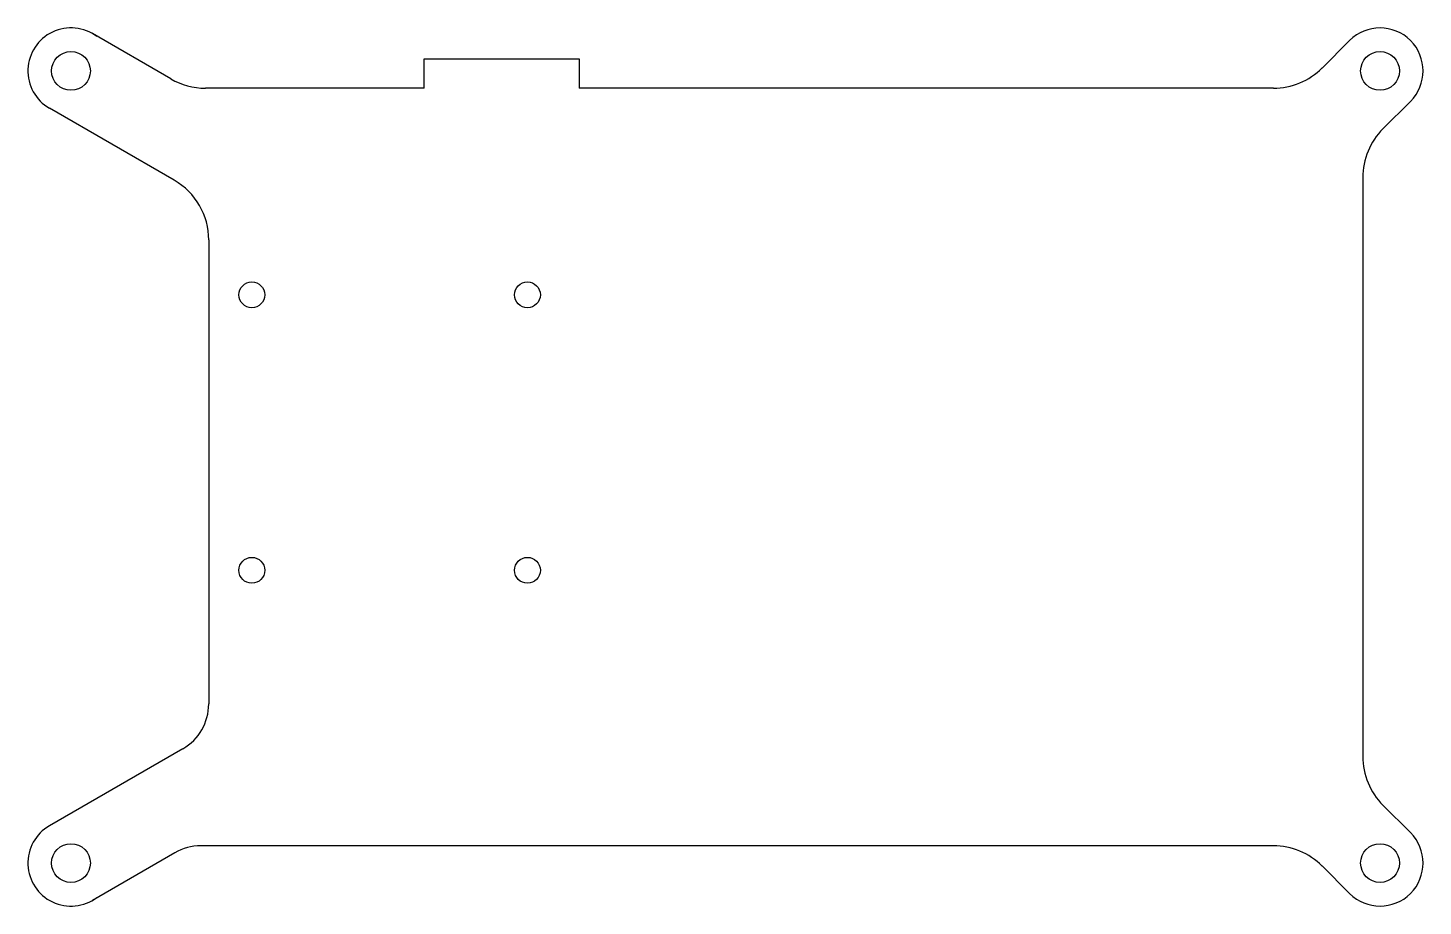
# Model space of a CAD drawing. Header units: millimetres. Extents: x -1 to 161, y -1 to 101.
import ezdxf

# ---------------------------------------------------------------- set-up
doc = ezdxf.new("R2010")
doc.units = ezdxf.units.MM
doc.layers.get('0').update_dxf_attribs({"linetype": 'CONTINUOUS'})

msp = doc.modelspace()

# ---------------------------------------------------------------- linework, layer by layer
for p, q in [((15.61, 95.07), (6.5, 100.33)), ((149.27, 96.34), (152.46, 99.54)), ((45, 94), (45, 97.4)), ((45, 97.4), (63, 97.4)), ((63, 97.4), (63, 94)), ((45, 94), (19.61, 94)), ((143.62, 94), (63, 94)), ((156.34, 89.27), (159.54, 92.46)), ((16, 83.3), (1.5, 91.67)), ((154, 83.62), (154, 16.38)), ((20, 76.37), (20, 22.48)), ((17, 17.28), (1.5, 8.33)), ((156.34, 10.73), (159.54, 7.54)), ((16.07, 5.2), (6.5, -0.33)), ((143.62, 6), (19.07, 6)), ((149.27, 3.66), (152.46, 0.46))]:
    msp.add_line(p, q)
for centre, radius in [((4, 96), 2.25), ((156, 96), 2.25), ((25, 70), 1.5), ((57, 70), 1.5), ((25, 38), 1.5), ((57, 38), 1.5), ((4, 4), 2.25), ((156, 4), 2.25)]:
    msp.add_circle(centre, radius)
for centre, radius, start, end in [((4, 96), 5, 53.1301, 240), ((156, 96), 5, -45, 135), ((143.62, 102), 8, 270, 315), ((19.61, 102), 8, 240, 270), ((162, 83.62), 8, 135, 180), ((12, 76.37), 8, 0, 60), ((14, 22.48), 6, 300, 360), ((162, 16.38), 8, 180, 225), ((4, 4), 5, 120, 306.8699), ((156, 4), 5, -135, 45), ((19.07, 0), 6, 90, 120), ((143.62, -2), 8, 45, 90)]:
    msp.add_arc(centre, radius, start, end)

doc.saveas('drawing.dxf')
